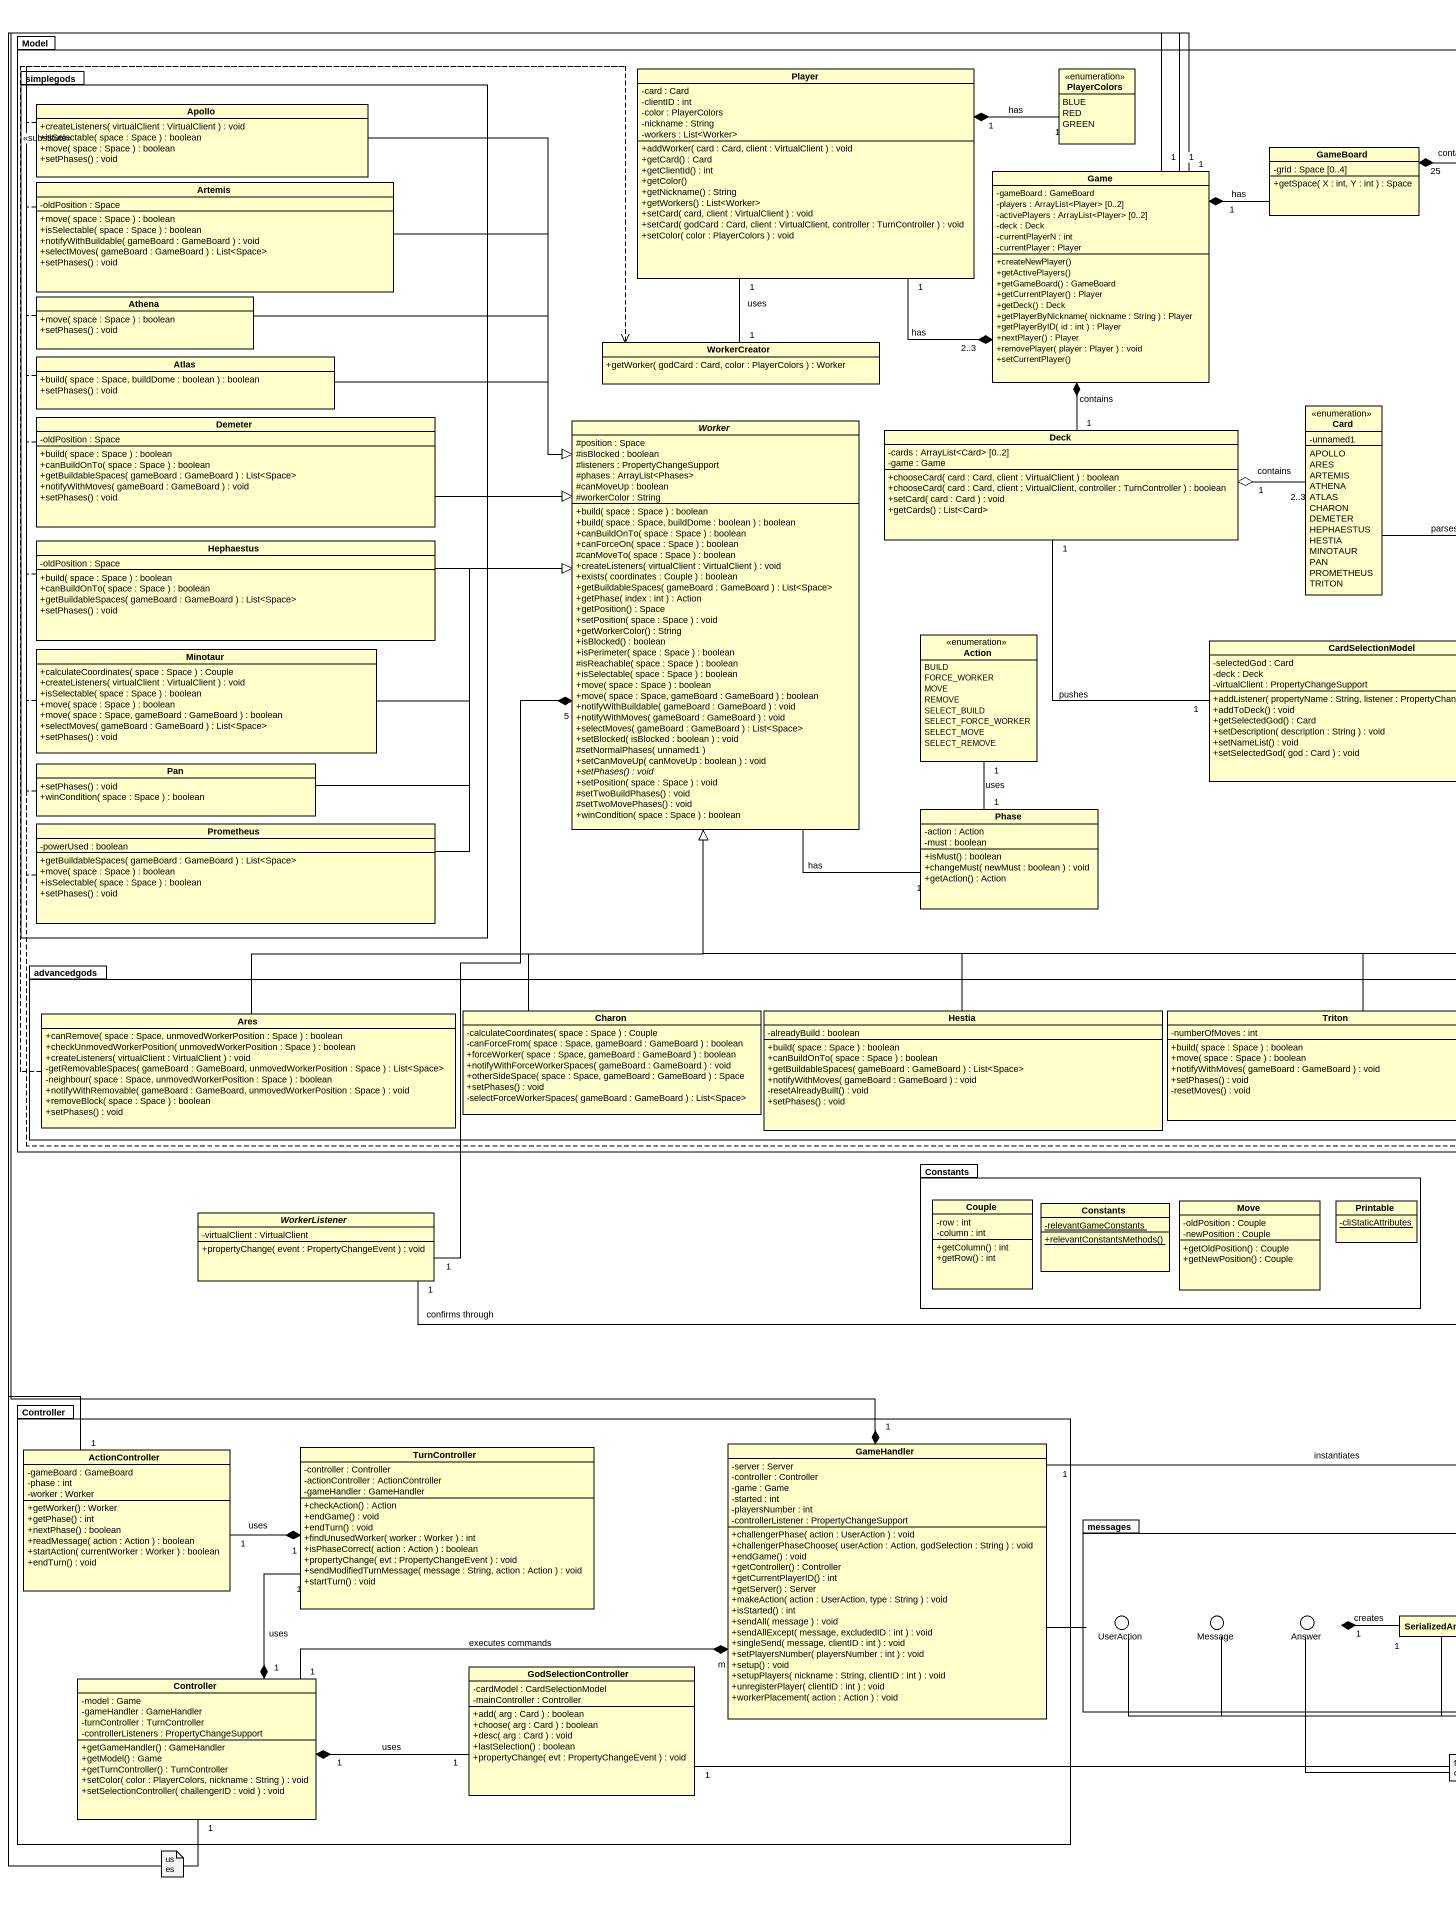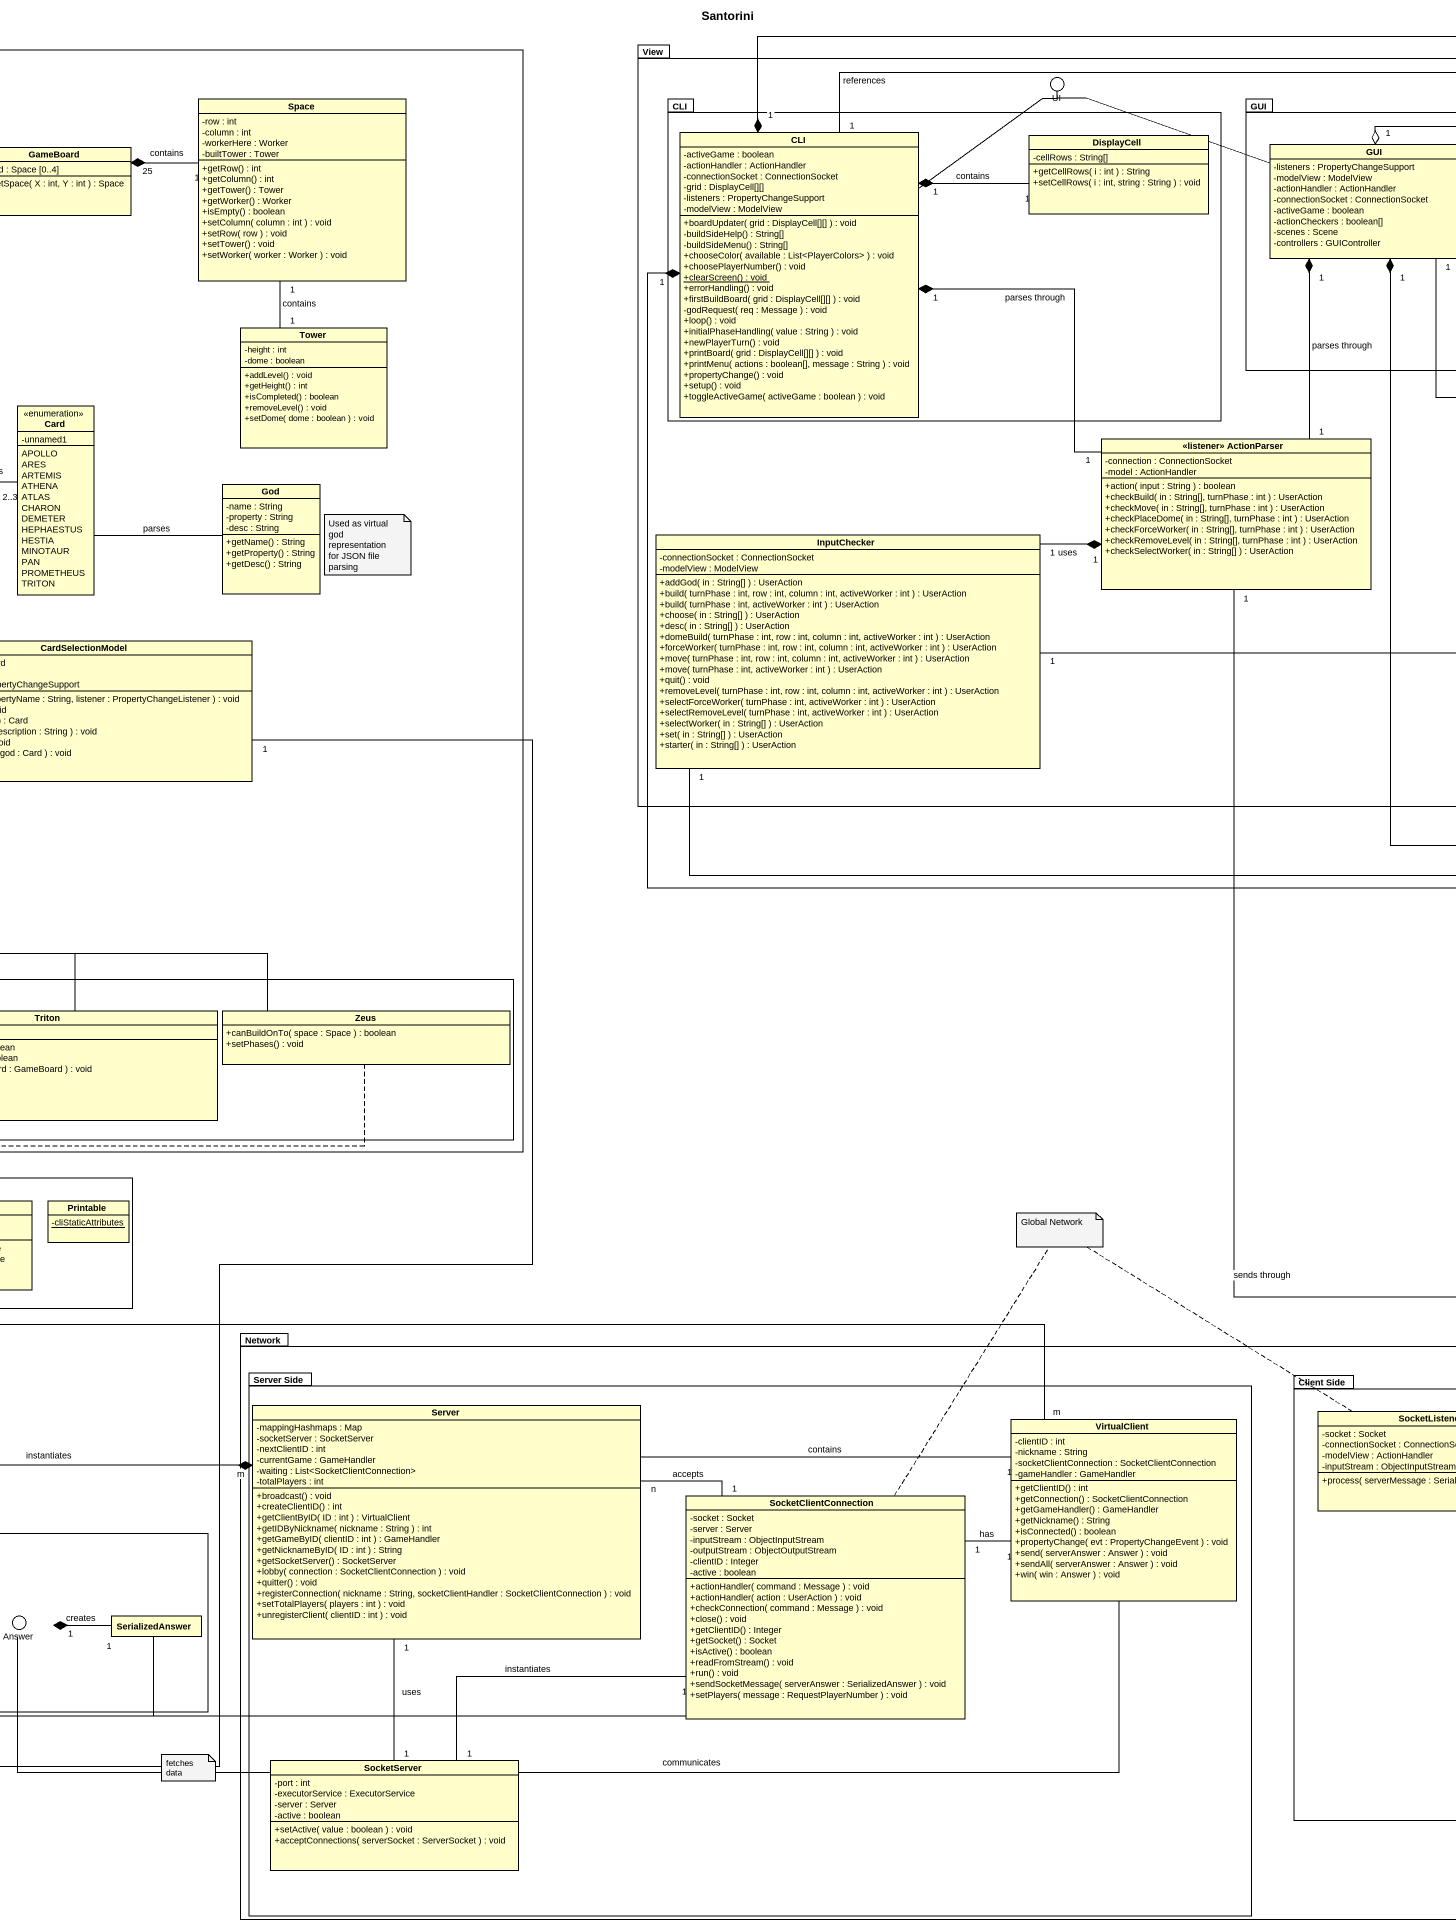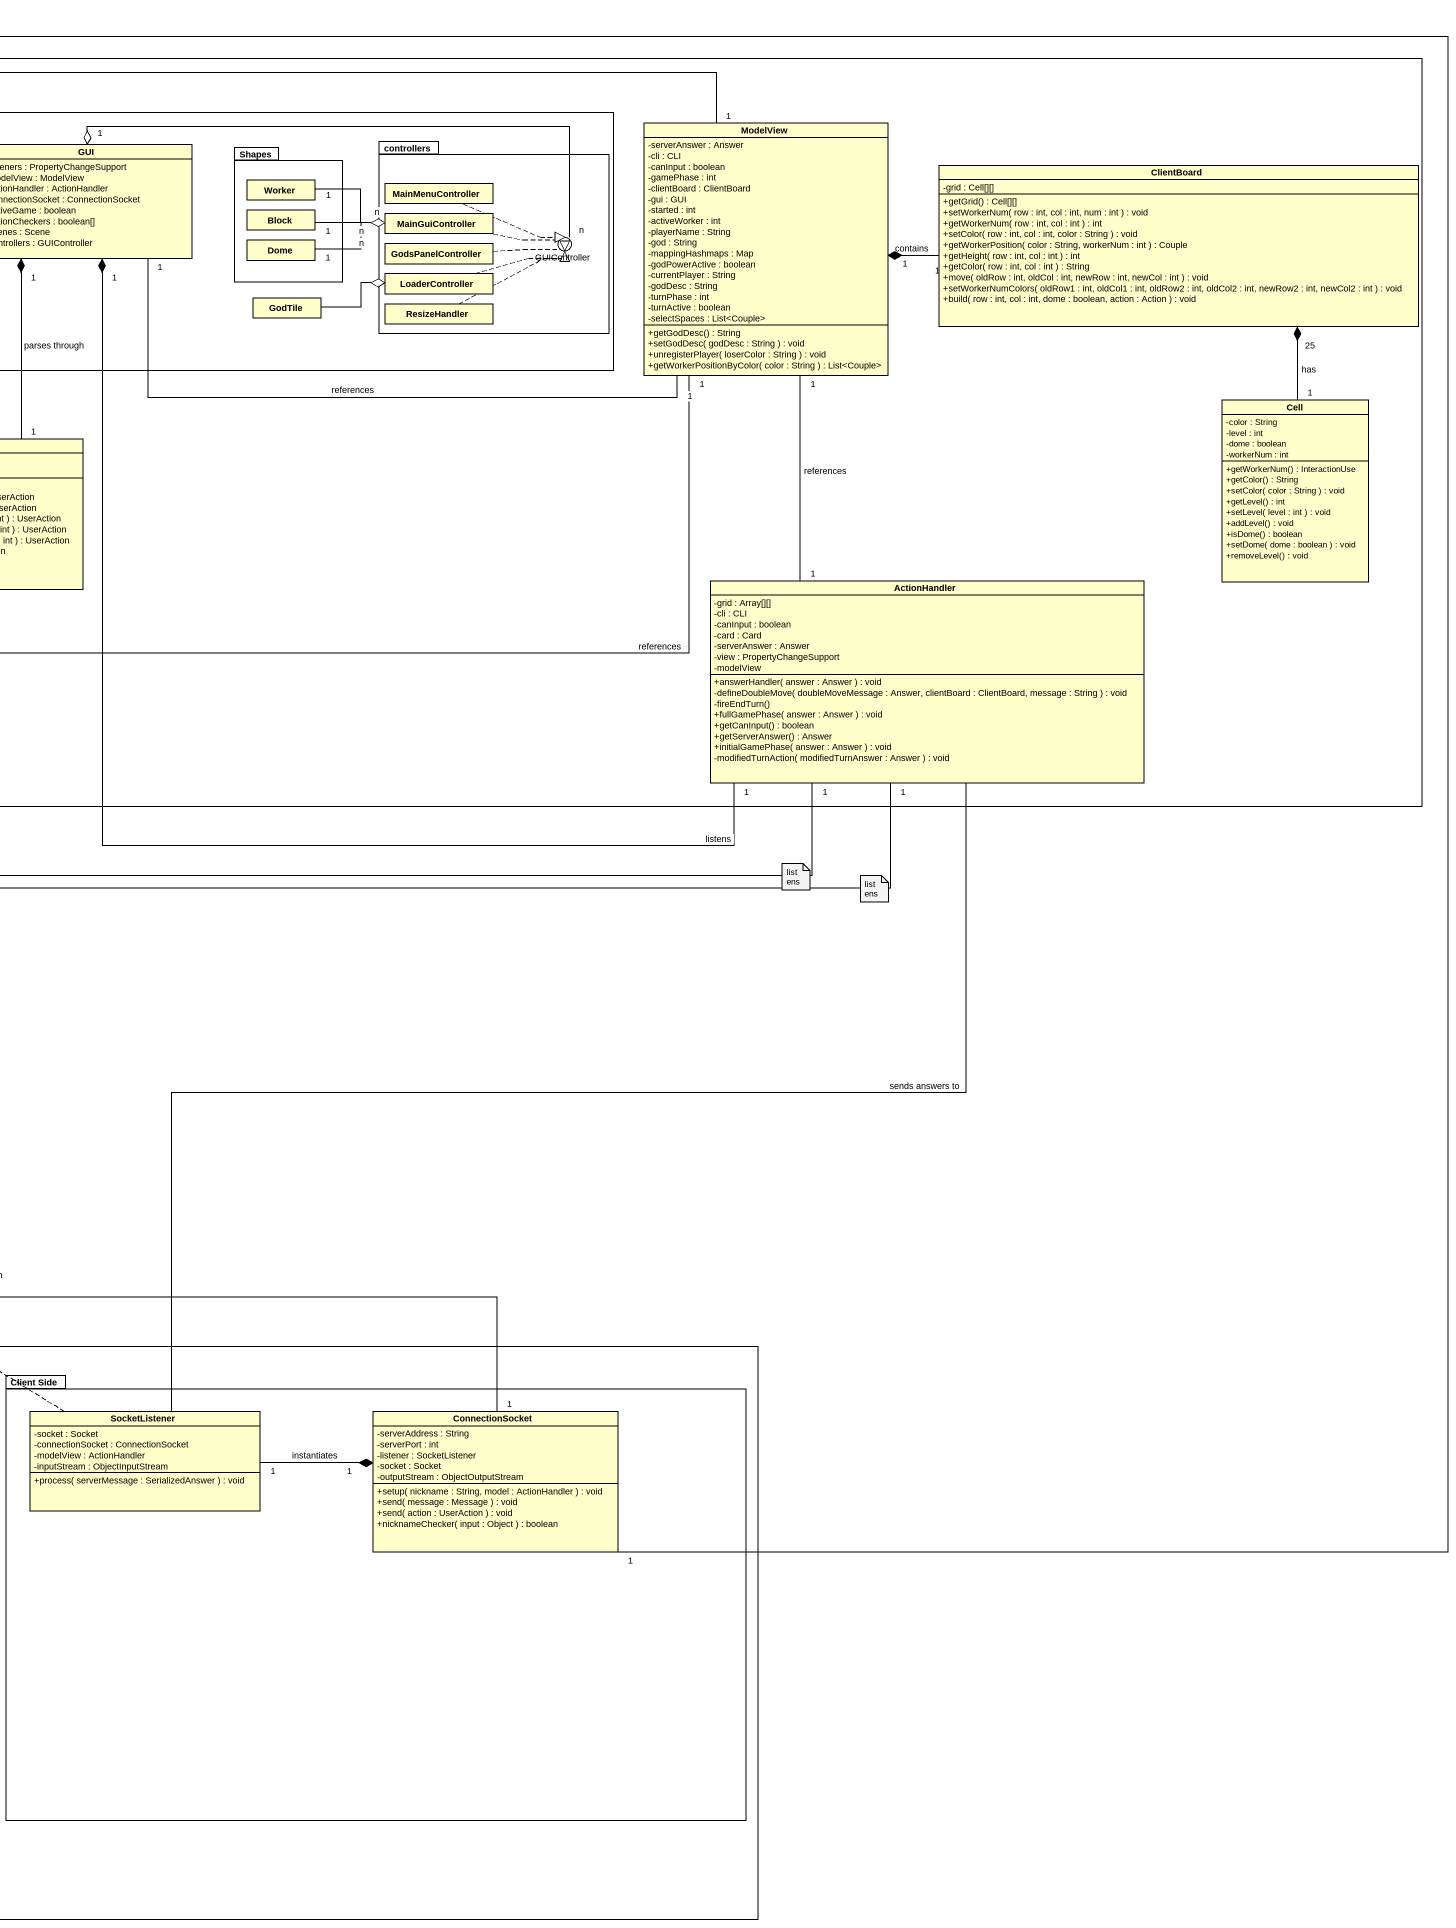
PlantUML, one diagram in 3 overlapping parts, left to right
@startuml
title Santorini
allowmixing
hide circle
hide empty members
skinparam classAttributeIconSize 0
package Model {
  package simplegods {
    class Apollo {
      +createListeners( virtualClient : VirtualClient ) : void
      +isSelectable( space : Space ) : boolean
      +move( space : Space ) : boolean
      +setPhases() : void
    }
    class Artemis {
      -oldPosition : Space
      +move( space : Space ) : boolean
      +isSelectable( space : Space ) : boolean
      +notifyWithBuildable( gameBoard : GameBoard ) : void
      +selectMoves( gameBoard : GameBoard ) : List<Space>
      +setPhases() : void
    }
    class Athena {
      +move( space : Space ) : boolean
      +setPhases() : void
    }
    class Atlas {
      +build( space : Space, buildDome : boolean ) : boolean
      +setPhases() : void
    }
    class Demeter {
      -oldPosition : Space
      +build( space : Space ) : boolean
      +canBuildOnTo( space : Space ) : boolean
      +getBuildableSpaces( gameBoard : GameBoard ) : List<Space>
      +notifyWithMoves( gameBoard : GameBoard ) : void
      +setPhases() : void
    }
    class Hephaestus {
      -oldPosition : Space
      +build( space : Space ) : boolean
      +canBuildOnTo( space : Space ) : boolean
      +getBuildableSpaces( gameBoard : GameBoard ) : List<Space>
      +setPhases() : void
    }
    class Minotaur {
      +calculateCoordinates( space : Space ) : Couple
      +createListeners( virtualClient : VirtualClient ) : void
      +isSelectable( space : Space ) : boolean
      +move( space : Space ) : boolean
      +move( space : Space, gameBoard : GameBoard ) : boolean
      +selectMoves( gameBoard : GameBoard ) : List<Space>
      +setPhases() : void
    }
    class Pan {
      +setPhases() : void
      +winCondition( space : Space ) : boolean
    }
    class Prometheus {
      -powerUsed : boolean
      +getBuildableSpaces( gameBoard : GameBoard ) : List<Space>
      +move( space : Space ) : boolean
      +isSelectable( space : Space ) : boolean
      +setPhases() : void
    }
  }
  class Player {
    -card : Card
    -clientID : int
    -color : PlayerColors
    -nickname : String
    -workers : List<Worker>
    +addWorker( card : Card, client : VirtualClient ) : void
    +getCard() : Card
    +getClientId() : int
    +getColor()
    +getNickname() : String
    +getWorkers() : List<Worker>
    +setCard( card, client : VirtualClient ) : void
    +setCard( godCard : Card, client : VirtualClient, controller : TurnController ) : void
    +setColor( color : PlayerColors ) : void
  }
  enum PlayerColors {
    BLUE
    RED
    GREEN
  }
  class Space {
    -row : int
    -column : int
    -workerHere : Worker
    -builtTower : Tower
    +getRow() : int
    +getColumn() : int
    +getTower() : Tower
    +getWorker() : Worker
    +isEmpty() : boolean
    +setColumn( column : int ) : void
    +setRow( row ) : void
    +setTower() : void
    +setWorker( worker : Worker ) : void
  }
  class GameBoard {
    -grid : Space [0..4]
    +getSpace( X : int, Y : int ) : Space
  }
  class Game {
    -gameBoard : GameBoard
    -players : ArrayList<Player> [0..2]
    -activePlayers : ArrayList<Player> [0..2]
    -deck : Deck
    -currentPlayerN : int
    -currentPlayer : Player
    +createNewPlayer()
    +getActivePlayers()
    +getGameBoard() : GameBoard
    +getCurrentPlayer() : Player
    +getDeck() : Deck
    +getPlayerByNickname( nickname : String ) : Player
    +getPlayerByID( id : int ) : Player
    +nextPlayer() : Player
    +removePlayer( player : Player ) : void
    +setCurrentPlayer()
  }
  class WorkerCreator {
    +getWorker( godCard : Card, color : PlayerColors ) : Worker
  }
  class Tower {
    -height : int
    -dome : boolean
    +addLevel() : void
    +getHeight() : int
    +isCompleted() : boolean
    +removeLevel() : void
    +setDome( dome : boolean ) : void
  }
  abstract class "Worker" as Worker_2 {
    #position : Space
    #isBlocked : boolean
    #listeners : PropertyChangeSupport
    #phases : ArrayList<Phases>
    #canMoveUp : boolean
    #workerColor : String
    +build( space : Space ) : boolean
    +build( space : Space, buildDome : boolean ) : boolean
    +canBuildOnTo( space : Space ) : boolean
    +canForceOn( space : Space ) : boolean
    #canMoveTo( space : Space ) : boolean
    +createListeners( virtualClient : VirtualClient ) : void
    +exists( coordinates : Couple ) : boolean
    +getBuildableSpaces( gameBoard : GameBoard ) : List<Space>
    +getPhase( index : int ) : Action
    +getPosition() : Space
    +setPosition( space : Space ) : void
    +getWorkerColor() : String
    +isBlocked() : boolean
    +isPerimeter( space : Space ) : boolean
    #isReachable( space : Space ) : boolean
    +isSelectable( space : Space ) : boolean
    +move( space : Space ) : boolean
    +move( space : Space, gameBoard : GameBoard ) : boolean
    +notifyWithBuildable( gameBoard : GameBoard ) : void
    +notifyWithMoves( gameBoard : GameBoard ) : void
    +selectMoves( gameBoard : GameBoard ) : List<Space>
    +setBlocked( isBlocked : boolean ) : void
    #setNormalPhases( unnamed1 )
    +setCanMoveUp( canMoveUp : boolean ) : void
    {abstract} +setPhases() : void
    +setPosition( space : Space ) : void
    #setTwoBuildPhases() : void
    #setTwoMovePhases() : void
    +winCondition( space : Space ) : boolean
  }
  class Deck {
    -cards : ArrayList<Card> [0..2]
    -game : Game
    +chooseCard( card : Card, client : VirtualClient ) : boolean
    +chooseCard( card : Card, client : VirtualClient, controller : TurnController ) : boolean
    +setCard( card : Card ) : void
    +getCards() : List<Card>
  }
  enum "Card" as Card_ {
    -unnamed1
    APOLLO
    ARES
    ARTEMIS
    ATHENA
    ATLAS
    CHARON
    DEMETER
    HEPHAESTUS
    HESTIA
    MINOTAUR
    PAN
    PROMETHEUS
    TRITON
  }
  class God {
    -name : String
    -property : String
    -desc : String
    +getName() : String
    +getProperty() : String
    +getDesc() : String
  }
  enum "Action" as Action_ {
    BUILD
    FORCE_WORKER
    MOVE
    REMOVE
    SELECT_BUILD
    SELECT_FORCE_WORKER
    SELECT_MOVE
    SELECT_REMOVE
  }
  class CardSelectionModel {
    -selectedGod : Card
    -deck : Deck
    -virtualClient : PropertyChangeSupport
    +addListener( propertyName : String, listener : PropertyChangeListener ) : void
    +addToDeck() : void
    +getSelectedGod() : Card
    +setDescription( description : String ) : void
    +setNameList() : void
    +setSelectedGod( god : Card ) : void
  }
  class Phase {
    -action : Action
    -must : boolean
    +isMust() : boolean
    +changeMust( newMust : boolean ) : void
    +getAction() : Action
  }
  package advancedgods {
    class Ares {
      +canRemove( space : Space, unmovedWorkerPosition : Space ) : boolean
      +checkUnmovedWorkerPosition( unmovedWorkerPosition : Space ) : boolean
      +createListeners( virtualClient : VirtualClient ) : void
      -getRemovableSpaces( gameBoard : GameBoard, unmovedWorkerPosition : Space ) : List<Space>
      -neighbour( space : Space, unmovedWorkerPosition : Space ) : boolean
      +notifyWithRemovable( gameBoard : GameBoard, unmovedWorkerPosition : Space ) : void
      +removeBlock( space : Space ) : boolean
      +setPhases() : void
    }
    class Charon {
      -calculateCoordinates( space : Space ) : Couple
      -canForceFrom( space : Space, gameBoard : GameBoard ) : boolean
      +forceWorker( space : Space, gameBoard : GameBoard ) : boolean
      +notifyWithForceWorkerSpaces( gameBoard : GameBoard ) : void
      +otherSideSpace( space : Space, gameBoard : GameBoard ) : Space
      +setPhases() : void
      -selectForceWorkerSpaces( gameBoard : GameBoard ) : List<Space>
    }
    class Hestia {
      -alreadyBuild : boolean
      +build( space : Space ) : boolean
      +canBuildOnTo( space : Space ) : boolean
      +getBuildableSpaces( gameBoard : GameBoard ) : List<Space>
      +notifyWithMoves( gameBoard : GameBoard ) : void
      -resetAlreadyBuilt() : void
      +setPhases() : void
    }
    class Triton {
      -numberOfMoves : int
      +build( space : Space ) : boolean
      +move( space : Space ) : boolean
      +notifyWithMoves( gameBoard : GameBoard ) : void
      +setPhases() : void
      -resetMoves() : void
    }
    class Zeus {
      +canBuildOnTo( space : Space ) : boolean
      +setPhases() : void
    }
  }
}
package View {
  package CLI {
    class "CLI" as CLI_2 {
      -activeGame : boolean
      -actionHandler : ActionHandler
      -connectionSocket : ConnectionSocket
      -grid : DisplayCell[][]
      -listeners : PropertyChangeSupport
      -modelView : ModelView
      +boardUpdater( grid : DisplayCell[][] ) : void
      -buildSideHelp() : String[]
      -buildSideMenu() : String[]
      +chooseColor( available : List<PlayerColors> ) : void
      +choosePlayerNumber() : void
      {static} +clearScreen() : void
      +errorHandling() : void
      +firstBuildBoard( grid : DisplayCell[][] ) : void
      -godRequest( req : Message ) : void
      +loop() : void
      +initialPhaseHandling( value : String ) : void
      +newPlayerTurn() : void
      +printBoard( grid : DisplayCell[][] ) : void
      +printMenu( actions : boolean[], message : String ) : void
      +propertyChange() : void
      +setup() : void
      +toggleActiveGame( activeGame : boolean ) : void
    }
    class DisplayCell {
      -cellRows : String[]
      +getCellRows( i : int ) : String
      +setCellRows( i : int, string : String ) : void
    }
  }
  package GUI {
    class "GUI" as GUI_2 {
      -listeners : PropertyChangeSupport
      -modelView : ModelView
      -actionHandler : ActionHandler
      -connectionSocket : ConnectionSocket
      -activeGame : boolean
      -actionCheckers : boolean[]
      -scenes : Scene
      -controllers : GUIController
    }
    package Shapes {
      class Worker
      class Dome
      class Block
    }
    package controllers {
      class MainMenuController
      class GodsPanelController
      class MainGuiController
      class LoaderController
      class ResizeHandler
    }
    class GodTile
  }
  class ModelView {
    -serverAnswer : Answer
    -cli : CLI
    -canInput : boolean
    -gamePhase : int
    -clientBoard : ClientBoard
    -gui : GUI
    -started : int
    -activeWorker : int
    -playerName : String
    -god : String
    -mappingHashmaps : Map
    -godPowerActive : boolean
    -currentPlayer : String
    -godDesc : String
    -turnPhase : int
    -turnActive : boolean
    -selectSpaces : List<Couple>
    +getGodDesc() : String
    +setGodDesc( godDesc : String ) : void
    +unregisterPlayer( loserColor : String ) : void
    +getWorkerPositionByColor( color : String ) : List<Couple>
  }
  class ClientBoard {
    -grid : Cell[][]
    +getGrid() : Cell[][]
    +setWorkerNum( row : int, col : int, num : int ) : void
    +getWorkerNum( row : int, col : int ) : int
    +setColor( row : int, col : int, color : String ) : void
    +getWorkerPosition( color : String, workerNum : int ) : Couple
    +getHeight( row : int, col : int ) : int
    +getColor( row : int, col : int ) : String
    +move( oldRow : int, oldCol : int, newRow : int, newCol : int ) : void
    +setWorkerNumColors( oldRow1 : int, oldCol1 : int, oldRow2 : int, oldCol2 : int, newRow2 : int, newCol2 : int ) : void
    +build( row : int, col : int, dome : boolean, action : Action ) : void
  }
  class Cell {
    -color : String
    -level : int
    -dome : boolean
    -workerNum : int
    +getWorkerNum() : InteractionUse
    +getColor() : String
    +setColor( color : String ) : void
    +getLevel() : int
    +setLevel( level : int ) : void
    +addLevel() : void
    +isDome() : boolean
    +setDome( dome : boolean ) : void
    +removeLevel() : void
  }
  class "<<listener>> ActionParser" as listener_ActionParser {
    -connection : ConnectionSocket
    -model : ActionHandler
    +action( input : String ) : boolean
    +checkBuild( in : String[], turnPhase : int ) : UserAction
    +checkMove( in : String[], turnPhase : int ) : UserAction
    +checkPlaceDome( in : String[], turnPhase : int ) : UserAction
    +checkForceWorker( in : String[], turnPhase : int ) : UserAction
    +checkRemoveLevel( in : String[], turnPhase : int ) : UserAction
    +checkSelectWorker( in : String[] ) : UserAction
  }
  class InputChecker {
    -connectionSocket : ConnectionSocket
    -modelView : ModelView
    +addGod( in : String[] ) : UserAction
    +build( turnPhase : int, row : int, column : int, activeWorker : int ) : UserAction
    +build( turnPhase : int, activeWorker : int ) : UserAction
    +choose( in : String[] ) : UserAction
    +desc( in : String[] ) : UserAction
    +domeBuild( turnPhase : int, row : int, column : int, activeWorker : int ) : UserAction
    +forceWorker( turnPhase : int, row : int, column : int, activeWorker : int ) : UserAction
    +move( turnPhase : int, row : int, column : int, activeWorker : int ) : UserAction
    +move( turnPhase : int, activeWorker : int ) : UserAction
    +quit() : void
    +removeLevel( turnPhase : int, row : int, column : int, activeWorker : int ) : UserAction
    +selectForceWorker( turnPhase : int, activeWorker : int ) : UserAction
    +selectRemoveLevel( turnPhase : int, activeWorker : int ) : UserAction
    +selectWorker( in : String[] ) : UserAction
    +set( in : String[] ) : UserAction
    +starter( in : String[] ) : UserAction
  }
  class ActionHandler {
    -grid : Array[][]
    -cli : CLI
    -canInput : boolean
    -card : Card
    -serverAnswer : Answer
    -view : PropertyChangeSupport
    -modelView
    +answerHandler( answer : Answer ) : void
    -defineDoubleMove( doubleMoveMessage : Answer, clientBoard : ClientBoard, message : String ) : void
    -fireEndTurn()
    +fullGamePhase( answer : Answer ) : void
    +getCanInput() : boolean
    +getServerAnswer() : Answer
    +initialGamePhase( answer : Answer ) : void
    -modifiedTurnAction( modifiedTurnAnswer : Answer ) : void
  }
}
() UI
() GUIController
package Constants {
  class Couple {
    -row : int
    -column : int
    +getColumn() : int
    +getRow() : int
  }
  class "Constants" as Constants_2 {
    {static} -relevantGameConstants
    {static} +relevantConstantsMethods()
  }
  class Move {
    -oldPosition : Couple
    -newPosition : Couple
    +getOldPosition() : Couple
    +getNewPosition() : Couple
  }
  class Printable {
    {static} -cliStaticAttributes
  }
}
abstract class WorkerListener {
  -virtualClient : VirtualClient
  +propertyChange( event : PropertyChangeEvent ) : void
}
package "Network" as Network_ {
  package "Server Side" as Server_Side {
    class Server {
      -mappingHashmaps : Map
      -socketServer : SocketServer
      -nextClientID : int
      -currentGame : GameHandler
      -waiting : List<SocketClientConnection>
      -totalPlayers : int
      +broadcast() : void
      +createClientID() : int
      +getClientByID( ID : int ) : VirtualClient
      +getIDByNickname( nickname : String ) : int
      +getGameByID( clientID : int ) : GameHandler
      +getNicknameByID( ID : int ) : String
      +getSocketServer() : SocketServer
      +lobby( connection : SocketClientConnection ) : void
      +quitter() : void
      +registerConnection( nickname : String, socketClientHandler : SocketClientConnection ) : void
      +setTotalPlayers( players : int ) : void
      +unregisterClient( clientID : int ) : void
    }
    class VirtualClient {
      -clientID : int
      -nickname : String
      -socketClientConnection : SocketClientConnection
      -gameHandler : GameHandler
      +getClientID() : int
      +getConnection() : SocketClientConnection
      +getGameHandler() : GameHandler
      +getNickname() : String
      +isConnected() : boolean
      +propertyChange( evt : PropertyChangeEvent ) : void
      +send( serverAnswer : Answer ) : void
      +sendAll( serverAnswer : Answer ) : void
      +win( win : Answer ) : void
    }
    class SocketClientConnection {
      -socket : Socket
      -server : Server
      -inputStream : ObjectInputStream
      -outputStream : ObjectOutputStream
      -clientID : Integer
      -active : boolean
      +actionHandler( command : Message ) : void
      +actionHandler( action : UserAction ) : void
      +checkConnection( command : Message ) : void
      +close() : void
      +getClientID() : Integer
      +getSocket() : Socket
      +isActive() : boolean
      +readFromStream() : void
      +run() : void
      +sendSocketMessage( serverAnswer : SerializedAnswer ) : void
      +setPlayers( message : RequestPlayerNumber ) : void
    }
    class SocketServer {
      -port : int
      -executorService : ExecutorService
      -server : Server
      -active : boolean
      +setActive( value : boolean ) : void
      +acceptConnections( serverSocket : ServerSocket ) : void
    }
  }
  package "Client Side" as Client_Side {
    class SocketListener {
      -socket : Socket
      -connectionSocket : ConnectionSocket
      -modelView : ActionHandler
      -inputStream : ObjectInputStream
      +process( serverMessage : SerializedAnswer ) : void
    }
    class ConnectionSocket {
      -serverAddress : String
      -serverPort : int
      -listener : SocketListener
      -socket : Socket
      -outputStream : ObjectOutputStream
      +setup( nickname : String, model : ActionHandler ) : void
      +send( message : Message ) : void
      +send( action : UserAction ) : void
      +nicknameChecker( input : Object ) : boolean
    }
  }
}
package Controller {
  class TurnController {
    -controller : Controller
    -actionController : ActionController
    -gameHandler : GameHandler
    +checkAction() : Action
    +endGame() : void
    +endTurn() : void
    +findUnusedWorker( worker : Worker ) : int
    +isPhaseCorrect( action : Action ) : boolean
    +propertyChange( evt : PropertyChangeEvent ) : void
    +sendModifiedTurnMessage( message : String, action : Action ) : void
    +startTurn() : void
  }
  class GameHandler {
    -server : Server
    -controller : Controller
    -game : Game
    -started : int
    -playersNumber : int
    -controllerListener : PropertyChangeSupport
    +challengerPhase( action : UserAction ) : void
    +challengerPhaseChoose( userAction : Action, godSelection : String ) : void
    +endGame() : void
    +getController() : Controller
    +getCurrentPlayerID() : int
    +getServer() : Server
    +makeAction( action : UserAction, type : String ) : void
    +isStarted() : int
    +sendAll( message ) : void
    +sendAllExcept( message, excludedID : int ) : void
    +singleSend( message, clientID : int ) : void
    +setPlayersNumber( playersNumber : int ) : void
    +setup() : void
    +setupPlayers( nickname : String, clientID : int ) : void
    +unregisterPlayer( clientID : int ) : void
    +workerPlacement( action : Action ) : void
  }
  class ActionController {
    -gameBoard : GameBoard
    -phase : int
    -worker : Worker
    +getWorker() : Worker
    +getPhase() : int
    +nextPhase() : boolean
    +readMessage( action : Action ) : boolean
    +startAction( currentWorker : Worker ) : boolean
    +endTurn() : void
  }
  class "Controller" as Controller_2 {
    -model : Game
    -gameHandler : GameHandler
    -turnController : TurnController
    -controllerListeners : PropertyChangeSupport
    +getGameHandler() : GameHandler
    +getModel() : Game
    +getTurnController() : TurnController
    +setColor( color : PlayerColors, nickname : String ) : void
    +setSelectionController( challengerID : void ) : void
  }
  class GodSelectionController {
    -cardModel : CardSelectionModel
    -mainController : Controller
    +add( arg : Card ) : boolean
    +choose( arg : Card ) : boolean
    +desc( arg : Card ) : void
    +lastSelection() : boolean
    +propertyChange( evt : PropertyChangeEvent ) : void
  }
}
package messages {
  class SerializedAnswer
}
() UserAction
() Message
() Answer
View -left- UI
controllers -right- GUIController
messages -left- UserAction
messages -left- Message
messages -right- Answer
Player "1" *-right- "1" PlayerColors : has
Apollo .right.> WorkerCreator
Apollo --|> Worker_2
Space "1" -- "1" Tower : contains
ModelView "1" *-right- "1" ClientBoard : contains
GameBoard "25" *-right- "1" Space : contains
CLI_2 -up- UI
CLI_2 "1" -right- "1" ModelView : references
CLI_2 "1" *-right- "1" DisplayCell : contains
CLI_2 "1" *-right- "1" listener_ActionParser : parses through
CLI_2 "1" *-right- "1" ActionHandler
CLI_2 "1" *-- "1" ConnectionSocket
GUI_2 -left- UI
GUI_2 "1" -right- "1" ModelView : references
GUI_2 "1" o-right- "n" GUIController
GUI_2 "1" *-- "1" listener_ActionParser : parses through
GUI_2 "1" *-right- "1" ActionHandler : listens
ClientBoard "25" *-- "1" Cell : has
Artemis .right.> WorkerCreator
Artemis --|> Worker_2
Game "2..3" *-left- "1" Player : has
Game "1" *-right- GameBoard : has
Game *-- "1" Deck : contains
MainMenuController .right.|> GUIController
GodsPanelController .right.|> GUIController
MainGuiController "1" o-left- "n" Worker
MainGuiController "n" o-left- "1" Dome
MainGuiController "n" o-left- "1" Block
MainGuiController .right.|> GUIController
LoaderController .right.|> GUIController
LoaderController o-left- GodTile
Athena .right.> WorkerCreator
Athena -right-|> Worker_2
ResizeHandler .right.|> GUIController
Atlas .right.> WorkerCreator
Atlas -right-|> Worker_2
WorkerCreator "1" -up- "1" Player : uses
Demeter .right.> WorkerCreator
Demeter -right-|> Worker_2
Worker_2 "5" *-- "1" WorkerListener
Deck "1" o-right- "2..3" Card_ : contains
listener_ActionParser "1" *-left- "1" InputChecker : uses
listener_ActionParser "1" -- "1" ConnectionSocket : sends through
God -left- Card_ : parses
Hephaestus .right.> WorkerCreator
Hephaestus -right-|> Worker_2
InputChecker "1" -right- "1" ModelView : references
InputChecker "1" -right- "1" ActionHandler
ActionHandler "1" -up- "1" ModelView : references
Action_ "1" -- "1" Phase : uses
Minotaur .up.> WorkerCreator
Minotaur -right-|> Worker_2
CardSelectionModel "1" -up- "1" Deck : pushes
Pan .up.> WorkerCreator
Pan -right-|> Worker_2
Prometheus .up.> WorkerCreator
Prometheus -right-|> Worker_2
Phase "1" -up- Worker_2 : has
Ares .up.> WorkerCreator : <<substitute>>
Ares -up-|> Worker_2
Charon -up-|> Worker_2
Hestia -up-|> Worker_2
Triton -up-|> Worker_2
Zeus .up.> WorkerCreator
Zeus -left-|> Worker_2
WorkerListener "1" -right- "m" VirtualClient : confirms through
Server "m" *-left- "1" GameHandler : instantiates
Server -right- "1" VirtualClient : contains
Server "n" -right- "1" SocketClientConnection : accepts
TurnController "1" *-left- "1" ActionController : uses
GameHandler "1" *-up- "1" Game
GameHandler "m" *-left- "1" Controller_2 : executes commands
VirtualClient "1" -left- "1" SocketClientConnection : has
SocketListener -up- ActionHandler : sends answers to
ConnectionSocket "1" *-left- "1" SocketListener : instantiates
ActionController "1" -up- "1" Game
UserAction -left- GameHandler
UserAction -right- SocketClientConnection
Message -right- SocketClientConnection
Answer -right- VirtualClient : communicates
Answer "1" *-right- "1" SerializedAnswer : creates
SerializedAnswer -right- SocketClientConnection
Controller_2 "1" -up- "1" Game
Controller_2 "1" *-up- "1" TurnController : uses
Controller_2 "1" *-right- "1" GodSelectionController : uses
GodSelectionController "1" -up- "1" CardSelectionModel
SocketServer "1" -up- "1" Server : uses
SocketServer "1" -right- "1" SocketClientConnection : instantiates
note as N1
  Used as virtual god representation for JSON file parsing
end note
note as N2
  listens
end note
note as N3
  listens
end note
note as N4
  Global Network
end note
N4 .. SocketClientConnection
N4 .. SocketListener
note as N5
  fetches data
end note
note as N6
  uses
end note
@enduml
